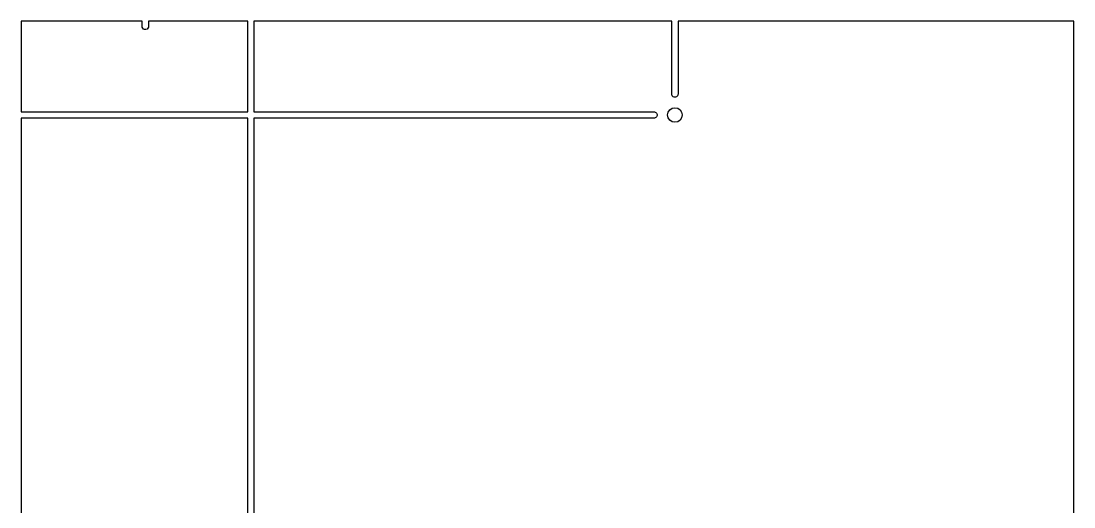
# Model space of a CAD drawing. Extents: x -1.87 to 5.38, y -0.7 to 4.07.
# Drawn here: x -0.997 to -0.004, y 2.919 to 3.377 of the extents above; entities that cross this region are included whole.
import ezdxf

# ---------------------------------------------------------------- set-up
doc = ezdxf.new("R2010")
doc.units = 0
doc.header["$MEASUREMENT"] = 0
doc.layers.add('BLACK', color=7, linetype='CONTINUOUS')

msp = doc.modelspace()

# ---------------------------------------------------------------- linework, layer by layer
at = {"layer": 'BLACK', "linetype": 'CONTINUOUS'}
for p, q in [((-0.88283, 3.37701), (-0.99705, 3.37701)), ((-0.99705, 3.37701), (-0.99705, 3.29144)), ((-0.88283, 3.37196), (-0.88283, 3.37701)), ((-0.87693, 3.37701), (-0.87693, 3.37196)), ((-0.78327, 3.37701), (-0.87693, 3.37701)), ((-0.78327, 3.29144), (-0.78327, 3.37701)), ((-0.38327, 3.37701), (-0.77736, 3.37701)), ((-0.77736, 3.37701), (-0.77736, 3.29144)), ((-0.38327, 3.30817), (-0.38327, 3.37701)), ((-0.37736, 3.37701), (-0.37736, 3.30817)), ((-0.00394, 3.37701), (-0.37736, 3.37701)), ((-0.00394, 0.00291), (-0.00394, 3.37701)), ((-0.88278, 3.37139), (-0.88283, 3.37196)), ((-0.88233, 3.37032), (-0.88278, 3.37139)), ((-0.88152, 3.36951), (-0.88233, 3.37032)), ((-0.88046, 3.36907), (-0.88152, 3.36951)), ((-0.8793, 3.36907), (-0.88046, 3.36907)), ((-0.87824, 3.36951), (-0.8793, 3.36907)), ((-0.87742, 3.37032), (-0.87824, 3.36951)), ((-0.87698, 3.37139), (-0.87742, 3.37032)), ((-0.87693, 3.37196), (-0.87698, 3.37139)), ((-0.38321, 3.30759), (-0.38327, 3.30817)), ((-0.38277, 3.30653), (-0.38321, 3.30759)), ((-0.37742, 3.30759), (-0.37786, 3.30653)), ((-0.37736, 3.30817), (-0.37742, 3.30759)), ((-0.38196, 3.30571), (-0.38277, 3.30653)), ((-0.38089, 3.30527), (-0.38196, 3.30571)), ((-0.37974, 3.30527), (-0.38089, 3.30527)), ((-0.37867, 3.30571), (-0.37974, 3.30527)), ((-0.37786, 3.30653), (-0.37867, 3.30571)), ((-0.99705, 3.29144), (-0.78327, 3.29144)), ((-0.77736, 3.29144), (-0.4, 3.29144)), ((-0.4, 3.29144), (-0.39942, 3.29138)), ((-0.39942, 3.29138), (-0.39836, 3.29094)), ((-0.39836, 3.29094), (-0.39754, 3.29012)), ((-0.39754, 3.29012), (-0.3971, 3.28906)), ((-0.3971, 3.28791), (-0.39754, 3.28684)), ((-0.3971, 3.28906), (-0.3971, 3.28791)), ((-0.99705, 3.28553), (-0.99705, 2.89144)), ((-0.78327, 3.28553), (-0.99705, 3.28553)), ((-0.78327, 0.09144), (-0.78327, 3.28553)), ((-0.4, 3.28553), (-0.77736, 3.28553)), ((-0.77736, 3.28553), (-0.77736, 0.09144)), ((-0.39942, 3.28559), (-0.4, 3.28553)), ((-0.39836, 3.28603), (-0.39942, 3.28559)), ((-0.39754, 3.28684), (-0.39836, 3.28603))]:
    msp.add_line(p, q, dxfattribs=at)
at = {"layer": 'BLACK'}
msp.add_circle((-0.38031, 3.28848), 0.00689, dxfattribs=at)

doc.saveas('drawing.dxf')
